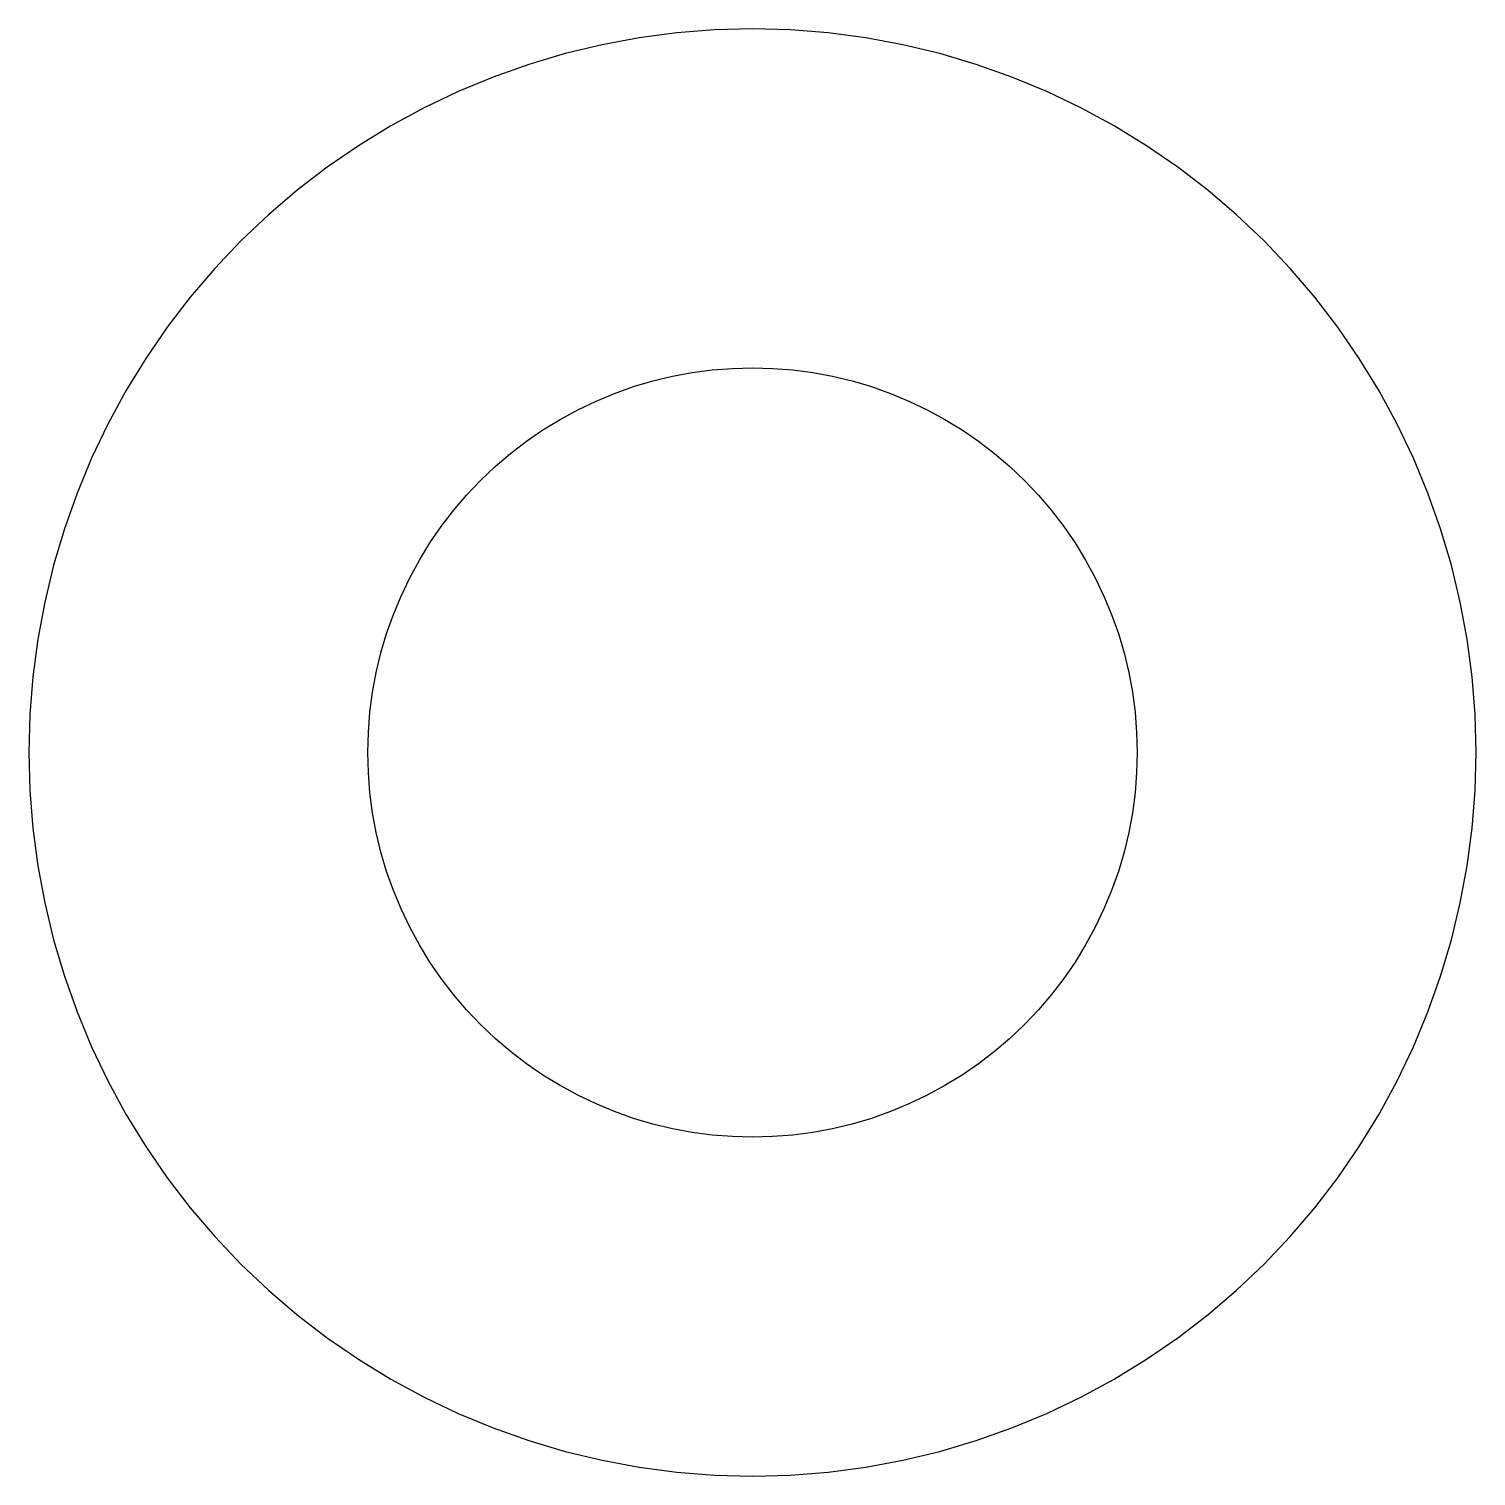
# Model space of a CAD drawing. Header units: metres. Extents: x -3.95 to 3.95, y -3.95 to 3.95.
import ezdxf

# ---------------------------------------------------------------- set-up
doc = ezdxf.new("R2010")
doc.units = ezdxf.units.M

msp = doc.modelspace()

# ---------------------------------------------------------------- linework, layer by layer
for p, q in [((0, 3.95), (-0.206726, 3.94459)), ((0.206726, 3.94459), (0, 3.95)), ((-0.617916, 3.90137), (-0.821251, 3.86368)), ((-0.412887, 3.92836), (-0.617916, 3.90137)), ((-0.206726, 3.94459), (-0.412887, 3.92836)), ((0.412887, 3.92836), (0.206726, 3.94459)), ((0.617916, 3.90137), (0.412887, 3.92836)), ((0.821251, 3.86368), (0.617916, 3.90137)), ((-1.02234, 3.81541), (-1.22062, 3.75667)), ((-0.821251, 3.86368), (-1.02234, 3.81541)), ((1.02234, 3.81541), (0.821251, 3.86368)), ((1.22062, 3.75667), (1.02234, 3.81541)), ((-1.22062, 3.75667), (-1.41555, 3.68764)), ((1.41555, 3.68764), (1.22062, 3.75667)), ((-1.41555, 3.68764), (-1.60661, 3.6085)), ((1.60661, 3.6085), (1.41555, 3.68764)), ((-1.60661, 3.6085), (-1.79326, 3.51947)), ((1.79326, 3.51947), (1.60661, 3.6085)), ((-1.79326, 3.51947), (-1.975, 3.4208)), ((1.975, 3.4208), (1.79326, 3.51947)), ((-1.975, 3.4208), (-2.15132, 3.31275)), ((2.15132, 3.31275), (1.975, 3.4208)), ((-2.15132, 3.31275), (-2.32175, 3.19562)), ((2.32175, 3.19562), (2.15132, 3.31275)), ((-2.32175, 3.19562), (-2.48582, 3.06973)), ((2.48582, 3.06973), (2.32175, 3.19562)), ((-2.48582, 3.06973), (-2.64307, 2.93542)), ((2.64307, 2.93542), (2.48582, 3.06973)), ((-2.64307, 2.93542), (-2.79307, 2.79307)), ((2.79307, 2.79307), (2.64307, 2.93542)), ((-2.79307, 2.79307), (-2.93542, 2.64307)), ((2.93542, 2.64307), (2.79307, 2.79307)), ((-2.93542, 2.64307), (-3.06973, 2.48582)), ((3.06973, 2.48582), (2.93542, 2.64307)), ((-3.06973, 2.48582), (-3.19562, 2.32175)), ((3.19562, 2.32175), (3.06973, 2.48582)), ((-3.19562, 2.32175), (-3.31275, 2.15132)), ((3.31275, 2.15132), (3.19562, 2.32175)), ((-3.31275, 2.15132), (-3.4208, 1.975)), ((3.4208, 1.975), (3.31275, 2.15132)), ((-0.54352, 2.02844), (-0.436614, 2.05411)), ((-0.436614, 2.05411), (-0.328512, 2.07415)), ((-0.328512, 2.07415), (-0.219509, 2.0885)), ((-0.219509, 2.0885), (-0.109905, 2.09712)), ((-0.109905, 2.09712), (0, 2.1)), ((0, 2.1), (0.109905, 2.09712)), ((0.109905, 2.09712), (0.219509, 2.0885)), ((0.219509, 2.0885), (0.328512, 2.07415)), ((0.328512, 2.07415), (0.436614, 2.05411)), ((0.436614, 2.05411), (0.54352, 2.02844)), ((-3.4208, 1.975), (-3.51947, 1.79326)), ((-0.752572, 1.96052), (-0.648935, 1.99722)), ((-0.648935, 1.99722), (-0.54352, 2.02844)), ((0.54352, 2.02844), (0.648935, 1.99722)), ((0.648935, 1.99722), (0.752572, 1.96052)), ((3.51947, 1.79326), (3.4208, 1.975)), ((-0.95338, 1.87111), (-0.854146, 1.91844)), ((-0.854146, 1.91844), (-0.752572, 1.96052)), ((0.752572, 1.96052), (0.854146, 1.91844)), ((0.854146, 1.91844), (0.95338, 1.87111)), ((-1.14374, 1.76121), (-1.05, 1.81865)), ((-1.05, 1.81865), (-0.95338, 1.87111)), ((0.95338, 1.87111), (1.05, 1.81865)), ((1.05, 1.81865), (1.14374, 1.76121)), ((-3.51947, 1.79326), (-3.6085, 1.60661)), ((-1.23435, 1.69894), (-1.14374, 1.76121)), ((1.14374, 1.76121), (1.23435, 1.69894)), ((3.6085, 1.60661), (3.51947, 1.79326)), ((-1.32157, 1.63201), (-1.23435, 1.69894)), ((1.23435, 1.69894), (1.32157, 1.63201)), ((-3.6085, 1.60661), (-3.68764, 1.41555)), ((-1.40517, 1.5606), (-1.32157, 1.63201)), ((1.32157, 1.63201), (1.40517, 1.5606)), ((3.68764, 1.41555), (3.6085, 1.60661)), ((-1.48492, 1.48492), (-1.40517, 1.5606)), ((1.40517, 1.5606), (1.48492, 1.48492)), ((-1.5606, 1.40517), (-1.48492, 1.48492)), ((1.48492, 1.48492), (1.5606, 1.40517)), ((-3.68764, 1.41555), (-3.75667, 1.22062)), ((-1.63201, 1.32157), (-1.5606, 1.40517)), ((1.5606, 1.40517), (1.63201, 1.32157)), ((3.75667, 1.22062), (3.68764, 1.41555)), ((-1.69894, 1.23435), (-1.63201, 1.32157)), ((1.63201, 1.32157), (1.69894, 1.23435)), ((-3.75667, 1.22062), (-3.81541, 1.02234)), ((-1.76121, 1.14374), (-1.69894, 1.23435)), ((1.69894, 1.23435), (1.76121, 1.14374)), ((3.81541, 1.02234), (3.75667, 1.22062)), ((-1.81865, 1.05), (-1.76121, 1.14374)), ((1.76121, 1.14374), (1.81865, 1.05)), ((-1.87111, 0.95338), (-1.81865, 1.05)), ((1.81865, 1.05), (1.87111, 0.95338)), ((-3.81541, 1.02234), (-3.86368, 0.821251)), ((-1.91844, 0.854146), (-1.87111, 0.95338)), ((1.87111, 0.95338), (1.91844, 0.854146)), ((3.86368, 0.821251), (3.81541, 1.02234)), ((-3.86368, 0.821251), (-3.90137, 0.617916)), ((-1.96052, 0.752572), (-1.91844, 0.854146)), ((1.91844, 0.854146), (1.96052, 0.752572)), ((3.90137, 0.617916), (3.86368, 0.821251)), ((-1.99722, 0.648935), (-1.96052, 0.752572)), ((1.96052, 0.752572), (1.99722, 0.648935)), ((-2.02844, 0.54352), (-1.99722, 0.648935)), ((1.99722, 0.648935), (2.02844, 0.54352)), ((-3.90137, 0.617916), (-3.92836, 0.412887)), ((3.92836, 0.412887), (3.90137, 0.617916)), ((-2.05411, 0.436614), (-2.02844, 0.54352)), ((2.02844, 0.54352), (2.05411, 0.436614)), ((-3.92836, 0.412887), (-3.94459, 0.206726)), ((-2.07415, 0.328512), (-2.05411, 0.436614)), ((2.05411, 0.436614), (2.07415, 0.328512)), ((3.94459, 0.206726), (3.92836, 0.412887)), ((-2.0885, 0.219509), (-2.07415, 0.328512)), ((2.07415, 0.328512), (2.0885, 0.219509)), ((-3.94459, 0.206726), (-3.95, 0)), ((-2.09712, 0.109905), (-2.0885, 0.219509)), ((2.0885, 0.219509), (2.09712, 0.109905)), ((3.95, 0), (3.94459, 0.206726)), ((-2.1, 0), (-2.09712, 0.109905)), ((2.09712, 0.109905), (2.1, 0)), ((-3.95, 0), (-3.94459, -0.206726)), ((-2.09712, -0.109905), (-2.1, 0)), ((2.1, 0), (2.09712, -0.109905)), ((3.94459, -0.206726), (3.95, 0)), ((-2.0885, -0.219509), (-2.09712, -0.109905)), ((2.09712, -0.109905), (2.0885, -0.219509)), ((-3.94459, -0.206726), (-3.92836, -0.412887)), ((-2.07415, -0.328512), (-2.0885, -0.219509)), ((2.0885, -0.219509), (2.07415, -0.328512)), ((3.92836, -0.412887), (3.94459, -0.206726)), ((-2.05411, -0.436614), (-2.07415, -0.328512)), ((2.07415, -0.328512), (2.05411, -0.436614)), ((-3.92836, -0.412887), (-3.90137, -0.617916)), ((-2.02844, -0.54352), (-2.05411, -0.436614)), ((2.05411, -0.436614), (2.02844, -0.54352)), ((3.90137, -0.617916), (3.92836, -0.412887)), ((-1.99722, -0.648935), (-2.02844, -0.54352)), ((2.02844, -0.54352), (1.99722, -0.648935)), ((-3.90137, -0.617916), (-3.86368, -0.821251)), ((3.86368, -0.821251), (3.90137, -0.617916)), ((-1.96052, -0.752572), (-1.99722, -0.648935)), ((1.99722, -0.648935), (1.96052, -0.752572)), ((-1.91844, -0.854146), (-1.96052, -0.752572)), ((1.96052, -0.752572), (1.91844, -0.854146)), ((-3.86368, -0.821251), (-3.81541, -1.02234)), ((-1.87111, -0.95338), (-1.91844, -0.854146)), ((1.91844, -0.854146), (1.87111, -0.95338)), ((3.81541, -1.02234), (3.86368, -0.821251)), ((-3.81541, -1.02234), (-3.75667, -1.22062)), ((-1.81865, -1.05), (-1.87111, -0.95338)), ((1.87111, -0.95338), (1.81865, -1.05)), ((3.75667, -1.22062), (3.81541, -1.02234)), ((-1.76121, -1.14374), (-1.81865, -1.05)), ((1.81865, -1.05), (1.76121, -1.14374)), ((-1.69894, -1.23435), (-1.76121, -1.14374)), ((1.76121, -1.14374), (1.69894, -1.23435)), ((-3.75667, -1.22062), (-3.68764, -1.41555)), ((-1.63201, -1.32157), (-1.69894, -1.23435)), ((1.69894, -1.23435), (1.63201, -1.32157)), ((3.68764, -1.41555), (3.75667, -1.22062)), ((-1.5606, -1.40517), (-1.63201, -1.32157)), ((1.63201, -1.32157), (1.5606, -1.40517)), ((-3.68764, -1.41555), (-3.6085, -1.60661)), ((-1.48492, -1.48492), (-1.5606, -1.40517)), ((1.5606, -1.40517), (1.48492, -1.48492)), ((3.6085, -1.60661), (3.68764, -1.41555)), ((-1.40517, -1.5606), (-1.48492, -1.48492)), ((1.48492, -1.48492), (1.40517, -1.5606)), ((-1.32157, -1.63201), (-1.40517, -1.5606)), ((1.40517, -1.5606), (1.32157, -1.63201)), ((-3.6085, -1.60661), (-3.51947, -1.79326)), ((-1.23435, -1.69894), (-1.32157, -1.63201)), ((1.32157, -1.63201), (1.23435, -1.69894)), ((3.51947, -1.79326), (3.6085, -1.60661)), ((-1.14374, -1.76121), (-1.23435, -1.69894)), ((1.23435, -1.69894), (1.14374, -1.76121)), ((-3.51947, -1.79326), (-3.4208, -1.975)), ((-1.05, -1.81865), (-1.14374, -1.76121)), ((1.14374, -1.76121), (1.05, -1.81865)), ((3.4208, -1.975), (3.51947, -1.79326)), ((-0.95338, -1.87111), (-1.05, -1.81865)), ((-0.854146, -1.91844), (-0.95338, -1.87111)), ((0.95338, -1.87111), (0.854146, -1.91844)), ((1.05, -1.81865), (0.95338, -1.87111)), ((-3.4208, -1.975), (-3.31275, -2.15132)), ((-0.752572, -1.96052), (-0.854146, -1.91844)), ((-0.648935, -1.99722), (-0.752572, -1.96052)), ((0.752572, -1.96052), (0.648935, -1.99722)), ((0.854146, -1.91844), (0.752572, -1.96052)), ((3.31275, -2.15132), (3.4208, -1.975)), ((-0.54352, -2.02844), (-0.648935, -1.99722)), ((-0.436614, -2.05411), (-0.54352, -2.02844)), ((0.54352, -2.02844), (0.436614, -2.05411)), ((0.648935, -1.99722), (0.54352, -2.02844)), ((-0.328512, -2.07415), (-0.436614, -2.05411)), ((-0.219509, -2.0885), (-0.328512, -2.07415)), ((-0.109905, -2.09712), (-0.219509, -2.0885)), ((0, -2.1), (-0.109905, -2.09712)), ((0.109905, -2.09712), (0, -2.1)), ((0.219509, -2.0885), (0.109905, -2.09712)), ((0.328512, -2.07415), (0.219509, -2.0885)), ((0.436614, -2.05411), (0.328512, -2.07415)), ((-3.31275, -2.15132), (-3.19562, -2.32175)), ((3.19562, -2.32175), (3.31275, -2.15132)), ((-3.19562, -2.32175), (-3.06973, -2.48582)), ((3.06973, -2.48582), (3.19562, -2.32175)), ((-3.06973, -2.48582), (-2.93542, -2.64307)), ((2.93542, -2.64307), (3.06973, -2.48582)), ((-2.93542, -2.64307), (-2.79307, -2.79307)), ((2.79307, -2.79307), (2.93542, -2.64307)), ((-2.79307, -2.79307), (-2.64307, -2.93542)), ((2.64307, -2.93542), (2.79307, -2.79307)), ((-2.64307, -2.93542), (-2.48582, -3.06973)), ((2.48582, -3.06973), (2.64307, -2.93542)), ((-2.48582, -3.06973), (-2.32175, -3.19562)), ((2.32175, -3.19562), (2.48582, -3.06973)), ((-2.32175, -3.19562), (-2.15132, -3.31275)), ((2.15132, -3.31275), (2.32175, -3.19562)), ((-2.15132, -3.31275), (-1.975, -3.4208)), ((1.975, -3.4208), (2.15132, -3.31275)), ((-1.975, -3.4208), (-1.79326, -3.51947)), ((1.79326, -3.51947), (1.975, -3.4208)), ((-1.79326, -3.51947), (-1.60661, -3.6085)), ((1.60661, -3.6085), (1.79326, -3.51947)), ((-1.60661, -3.6085), (-1.41555, -3.68764)), ((1.41555, -3.68764), (1.60661, -3.6085)), ((-1.41555, -3.68764), (-1.22062, -3.75667)), ((1.22062, -3.75667), (1.41555, -3.68764)), ((-1.22062, -3.75667), (-1.02234, -3.81541)), ((1.02234, -3.81541), (1.22062, -3.75667)), ((-1.02234, -3.81541), (-0.821251, -3.86368)), ((-0.821251, -3.86368), (-0.617916, -3.90137)), ((0.617916, -3.90137), (0.821251, -3.86368)), ((0.821251, -3.86368), (1.02234, -3.81541)), ((-0.617916, -3.90137), (-0.412887, -3.92836)), ((-0.412887, -3.92836), (-0.206726, -3.94459)), ((-0.206726, -3.94459), (0, -3.95)), ((0, -3.95), (0.206726, -3.94459)), ((0.206726, -3.94459), (0.412887, -3.92836)), ((0.412887, -3.92836), (0.617916, -3.90137))]:
    msp.add_line(p, q)

doc.saveas('drawing.dxf')
